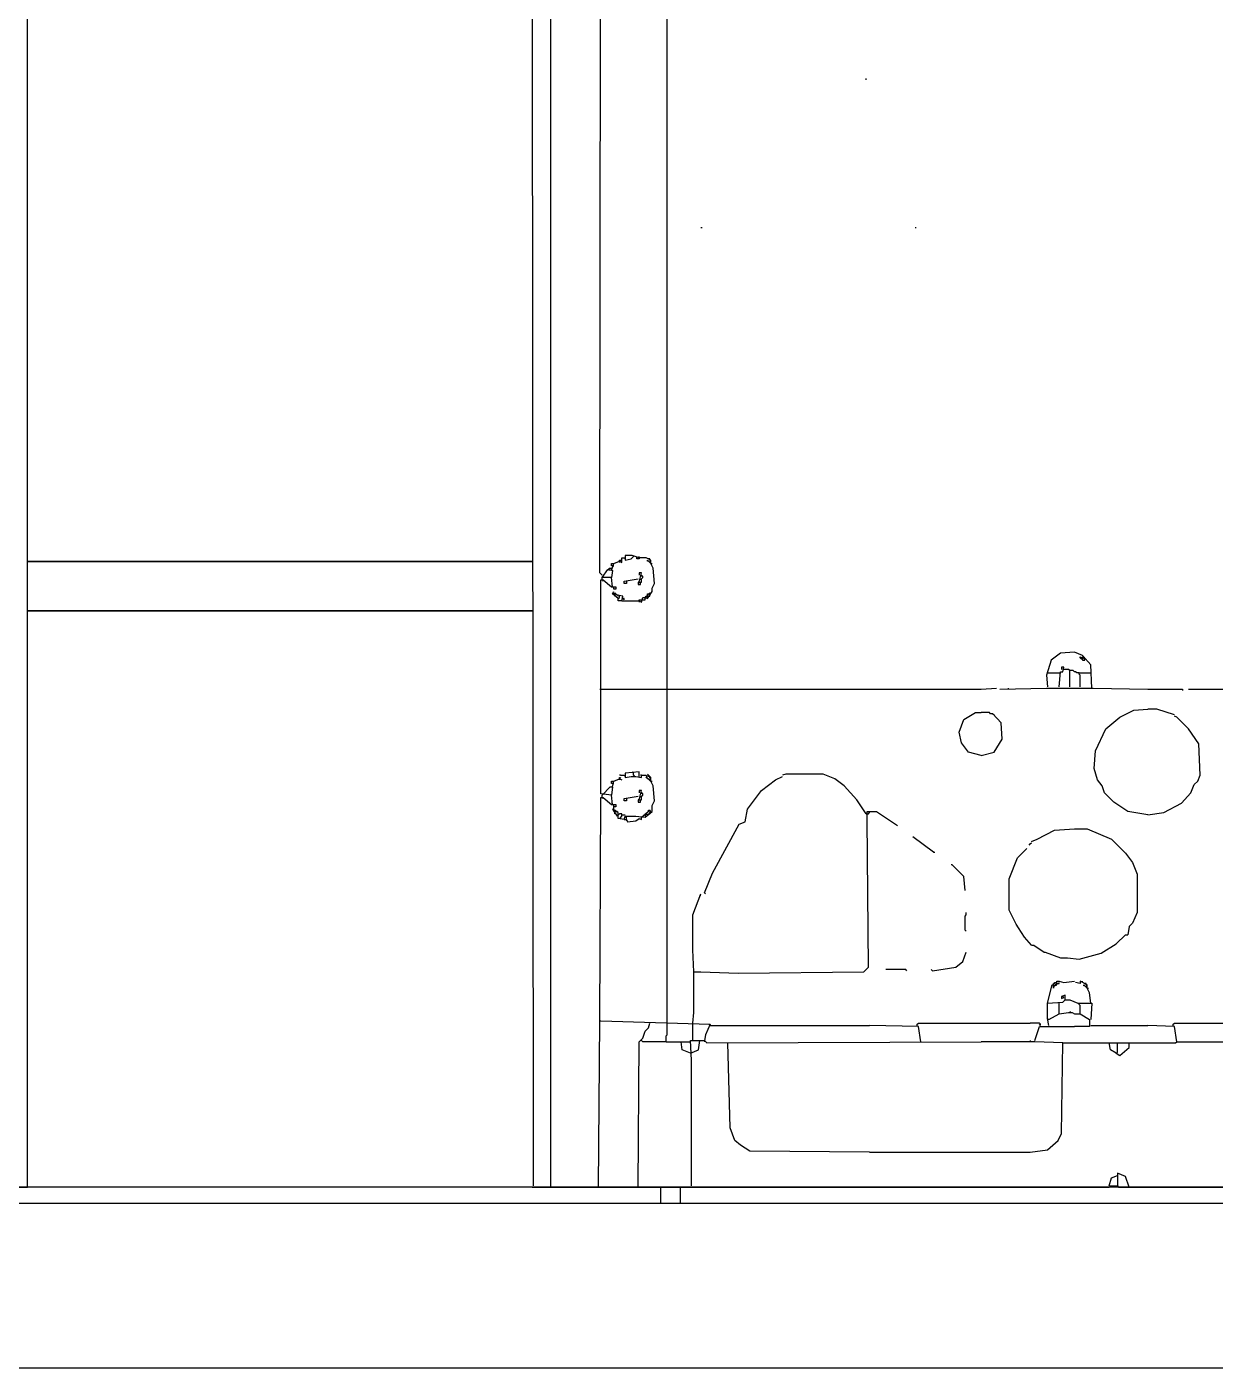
# Model space of a CAD drawing. Extents: x 3792242 to 5145247, y -1546315 to -1031918.
# Drawn here: x 4037569 to 4038290, y -1525267 to -1524453 of the extents above; entities that cross this region are included whole.
import ezdxf

# ---------------------------------------------------------------- set-up
doc = ezdxf.new("R2010")
doc.units = 0
doc.header["$MEASUREMENT"] = 0
doc.layers.add('TENKÁ', color=7, linetype='CONTINUOUS')
doc.layers.add('ZZ-chladenie', color=133, linetype='CONTINUOUS')

msp = doc.modelspace()

# ---------------------------------------------------------------- linework, layer by layer
at = {"layer": 'TENKÁ'}
for p, q in [((4037876.018, -1524777.345), (4037569.034, -1524777.345)), ((4037569.034, -1524777.345), (4037876.018, -1524777.345)), ((4037876.044, -1524807.345), (4037569.034, -1524807.345)), ((4037876.044, -1524807.345), (4037569.034, -1524807.345)), ((4037569.034, -1524807.345), (4037876.044, -1524807.345))]:
    msp.add_line(p, q, dxfattribs=at)
at = {"layer": 'ZZ-chladenie'}
for p, q in [((4037886.939, -1525157.345), (4037886.939, -1523467.841)), ((4037569.034, -1525157.345), (4037569.034, -1523490.453)), ((4037876.34, -1525156.638), (4037874.927, -1523489.04)), ((4037957.6, -1525057.713), (4037957.6, -1523490.453)), ((4037916.617, -1524784.255), (4037917.323, -1524347.57)), ((4038078.431, -1524484.653), (4038078.431, -1524483.946)), ((4037978.092, -1524574.392), (4037978.798, -1524574.392)), ((4038108.108, -1524574.392), (4038108.815, -1524574.392)), ((4037930.043, -1524777.896), (4037930.043, -1524775.069)), ((4037930.043, -1524775.069), (4037931.456, -1524775.069)), ((4037931.456, -1524775.069), (4037932.162, -1524775.776)), ((4037936.402, -1524773.656), (4037932.162, -1524773.656)), ((4037932.162, -1524773.656), (4037932.162, -1524776.482)), ((4037932.162, -1524776.482), (4037935.695, -1524775.776)), ((4037935.695, -1524775.776), (4037937.109, -1524774.362)), ((4037940.641, -1524775.069), (4037936.402, -1524773.656)), ((4037937.109, -1524774.362), (4037937.109, -1524773.656)), ((4037939.228, -1524775.776), (4037939.228, -1524774.362)), ((4037940.641, -1524775.776), (4037939.228, -1524775.776)), ((4037940.641, -1524775.069), (4037940.641, -1524774.362)), ((4037940.641, -1524775.069), (4037940.641, -1524775.776)), ((4037944.881, -1524775.069), (4037940.641, -1524775.069)), ((4037947.708, -1524776.482), (4037944.881, -1524775.069)), ((4037947.001, -1524775.776), (4037946.295, -1524775.776)), ((4037947.001, -1524776.482), (4037947.001, -1524775.776)), ((4037918.03, -1524787.082), (4037921.563, -1524782.135)), ((4037921.563, -1524782.135), (4037922.27, -1524782.135)), ((4037922.27, -1524782.135), (4037922.27, -1524781.429)), ((4037922.27, -1524781.429), (4037923.683, -1524781.429)), ((4037922.27, -1524782.135), (4037922.27, -1524782.842)), ((4037922.27, -1524782.135), (4037924.39, -1524782.842)), ((4037923.683, -1524780.016), (4037923.683, -1524778.603)), ((4037923.683, -1524778.603), (4037925.096, -1524778.603)), ((4037923.683, -1524782.842), (4037925.096, -1524778.603)), ((4037924.39, -1524780.016), (4037923.683, -1524780.016)), ((4037923.683, -1524781.429), (4037924.39, -1524781.429)), ((4037924.39, -1524782.842), (4037923.683, -1524787.082)), ((4037924.39, -1524780.016), (4037925.096, -1524780.016)), ((4037925.096, -1524778.603), (4037928.629, -1524777.189)), ((4037928.629, -1524777.189), (4037928.629, -1524776.482)), ((4037928.629, -1524776.482), (4037930.043, -1524776.482)), ((4037928.629, -1524777.189), (4037928.629, -1524777.896)), ((4037928.629, -1524777.189), (4037930.043, -1524777.896)), ((4037945.588, -1524777.189), (4037945.588, -1524776.482)), ((4037947.708, -1524778.603), (4037945.588, -1524776.482)), ((4037946.295, -1524777.189), (4037945.588, -1524777.189)), ((4037947.708, -1524777.189), (4037947.001, -1524776.482)), ((4037947.001, -1524777.896), (4037947.708, -1524777.189)), ((4037947.708, -1524778.603), (4037947.001, -1524777.896)), ((4037947.708, -1524778.603), (4037947.708, -1524776.482)), ((4037947.708, -1524778.603), (4037948.414, -1524778.603)), ((4037949.121, -1524781.429), (4037947.708, -1524778.603)), ((4037949.827, -1524790.614), (4037949.121, -1524781.429)), ((4037918.03, -1524785.669), (4037916.617, -1524784.255)), ((4037917.323, -1524918.511), (4037917.323, -1524788.495)), ((4037917.323, -1524788.495), (4037918.736, -1524788.495)), ((4037918.03, -1524788.495), (4037918.03, -1524787.082)), ((4037923.683, -1524787.082), (4037918.03, -1524787.082)), ((4037918.03, -1524788.495), (4037918.736, -1524789.201)), ((4037918.736, -1524788.495), (4037923.683, -1524792.734)), ((4037924.39, -1524792.734), (4037923.683, -1524787.082)), ((4037931.456, -1524789.201), (4037939.935, -1524787.788)), ((4037931.456, -1524790.614), (4037931.456, -1524789.201)), ((4037932.869, -1524790.614), (4037931.456, -1524790.614)), ((4037932.869, -1524789.201), (4037932.869, -1524790.614)), ((4037940.641, -1524789.908), (4037939.935, -1524789.908)), ((4037939.935, -1524789.908), (4037939.935, -1524791.321)), ((4037939.935, -1524791.321), (4037941.348, -1524791.321)), ((4037940.641, -1524789.908), (4037942.054, -1524784.255)), ((4037942.054, -1524784.255), (4037940.641, -1524784.255)), ((4037940.641, -1524784.255), (4037940.641, -1524785.669)), ((4037941.348, -1524790.614), (4037940.641, -1524789.908)), ((4037940.641, -1524789.908), (4037941.348, -1524789.908)), ((4037940.641, -1524789.908), (4037942.054, -1524789.908)), ((4037941.348, -1524788.495), (4037941.348, -1524787.788)), ((4037941.348, -1524791.321), (4037941.348, -1524790.614)), ((4037942.761, -1524786.375), (4037942.054, -1524785.669)), ((4037942.054, -1524785.669), (4037942.054, -1524786.375)), ((4037942.054, -1524787.788), (4037942.761, -1524787.082)), ((4037942.054, -1524789.908), (4037942.054, -1524787.788)), ((4037942.761, -1524787.082), (4037942.761, -1524786.375)), ((4037948.414, -1524793.441), (4037949.827, -1524790.614)), ((4037923.683, -1524792.734), (4037926.509, -1524792.734)), ((4037924.39, -1524796.974), (4037925.096, -1524795.561)), ((4037927.922, -1524799.8), (4037924.39, -1524796.974)), ((4037925.096, -1524794.148), (4037925.096, -1524792.734)), ((4037926.509, -1524794.148), (4037925.096, -1524794.148)), ((4037925.096, -1524796.974), (4037925.803, -1524796.267)), ((4037925.803, -1524797.681), (4037925.096, -1524796.974)), ((4037927.216, -1524797.681), (4037925.803, -1524796.267)), ((4037925.803, -1524797.681), (4037926.509, -1524796.974)), ((4037925.803, -1524798.387), (4037925.803, -1524797.681)), ((4037926.509, -1524798.387), (4037925.803, -1524798.387)), ((4037926.509, -1524792.734), (4037926.509, -1524794.148)), ((4037926.509, -1524796.974), (4037927.216, -1524797.681)), ((4037927.216, -1524799.094), (4037926.509, -1524798.387)), ((4037927.922, -1524797.681), (4037927.216, -1524797.681)), ((4037930.749, -1524798.387), (4037927.216, -1524797.681)), ((4037927.922, -1524799.8), (4037927.216, -1524799.094)), ((4037927.922, -1524798.387), (4037927.922, -1524797.681)), ((4037927.922, -1524799.8), (4037928.629, -1524799.094)), ((4037927.922, -1524801.214), (4037927.922, -1524799.8)), ((4037928.629, -1524799.094), (4037928.629, -1524798.387)), ((4037930.043, -1524801.214), (4037930.749, -1524798.387)), ((4037931.456, -1524799.8), (4037930.749, -1524799.8)), ((4037930.749, -1524799.8), (4037931.456, -1524800.507)), ((4037931.456, -1524800.507), (4037931.456, -1524799.8)), ((4037942.054, -1524801.921), (4037942.761, -1524799.094)), ((4037942.761, -1524799.094), (4037944.175, -1524799.094)), ((4037944.175, -1524799.094), (4037947.001, -1524796.267)), ((4037944.175, -1524799.094), (4037944.881, -1524798.387)), ((4037944.175, -1524800.507), (4037944.175, -1524799.094)), ((4037944.175, -1524799.094), (4037945.588, -1524799.8)), ((4037944.881, -1524798.387), (4037945.588, -1524799.094)), ((4037945.588, -1524799.8), (4037948.414, -1524795.561)), ((4037945.588, -1524797.681), (4037945.588, -1524796.974)), ((4037945.588, -1524796.974), (4037946.295, -1524796.974)), ((4037945.588, -1524799.094), (4037946.295, -1524798.387)), ((4037946.295, -1524798.387), (4037947.001, -1524798.387)), ((4037947.001, -1524796.267), (4037947.001, -1524797.681)), ((4037947.001, -1524798.387), (4037947.001, -1524797.681)), ((4037948.414, -1524795.561), (4037948.414, -1524793.441)), ((4037930.043, -1524801.214), (4037927.922, -1524801.214)), ((4037930.043, -1524801.214), (4037940.641, -1524801.214)), ((4037940.641, -1524801.214), (4037940.641, -1524800.507)), ((4037940.641, -1524800.507), (4037942.054, -1524800.507)), ((4037940.641, -1524801.214), (4037940.641, -1524801.921)), ((4037940.641, -1524801.214), (4037942.054, -1524801.921)), ((4037942.054, -1524800.507), (4037944.175, -1524800.507)), ((4038204.913, -1524832.305), (4038196.434, -1524833.011)), ((4038209.86, -1524834.424), (4038204.913, -1524832.305)), ((4038190.781, -1524837.251), (4038187.955, -1524846.437)), ((4038196.434, -1524833.011), (4038190.781, -1524837.251)), ((4038208.447, -1524835.838), (4038208.447, -1524835.131)), ((4038208.447, -1524835.131), (4038209.153, -1524835.838)), ((4038209.153, -1524836.544), (4038208.447, -1524835.838)), ((4038209.153, -1524835.838), (4038209.86, -1524835.131)), ((4038209.153, -1524835.838), (4038209.86, -1524836.544)), ((4038209.86, -1524836.544), (4038209.153, -1524836.544)), ((4038214.806, -1524840.078), (4038209.86, -1524834.424)), ((4038209.86, -1524835.131), (4038210.567, -1524835.838)), ((4038209.86, -1524836.544), (4038210.567, -1524835.838)), ((4038209.86, -1524836.544), (4038209.86, -1524837.251)), ((4038209.86, -1524837.251), (4038211.273, -1524837.251)), ((4038211.273, -1524835.838), (4038210.567, -1524835.838)), ((4038211.273, -1524836.544), (4038211.273, -1524835.838)), ((4038211.273, -1524837.251), (4038211.273, -1524836.544)), ((4038215.513, -1524854.209), (4038214.806, -1524840.078)), ((4038187.955, -1524846.437), (4038188.662, -1524853.503)), ((4038188.662, -1524845.023), (4038195.728, -1524845.023)), ((4038195.728, -1524853.503), (4038196.434, -1524844.317)), ((4038195.728, -1524845.023), (4038196.434, -1524845.023)), ((4038196.434, -1524845.023), (4038196.434, -1524844.317)), ((4038196.434, -1524844.317), (4038197.847, -1524844.317)), ((4038198.554, -1524841.491), (4038197.141, -1524841.491)), ((4038197.141, -1524841.491), (4038197.141, -1524842.904)), ((4038197.847, -1524844.317), (4038198.554, -1524841.491)), ((4038201.381, -1524842.904), (4038197.847, -1524842.904)), ((4038202.087, -1524843.61), (4038201.381, -1524842.904)), ((4038204.207, -1524843.61), (4038202.087, -1524843.61)), ((4038202.087, -1524853.503), (4038202.087, -1524843.61)), ((4038204.913, -1524844.317), (4038204.207, -1524843.61)), ((4038205.62, -1524844.317), (4038204.913, -1524844.317)), ((4038206.326, -1524845.023), (4038205.62, -1524844.317)), ((4038207.74, -1524845.023), (4038206.326, -1524845.023)), ((4038207.74, -1524845.73), (4038207.74, -1524845.023)), ((4038207.74, -1524845.023), (4038214.806, -1524845.023)), ((4038208.447, -1524846.437), (4038207.74, -1524845.73)), ((4038208.447, -1524853.503), (4038208.447, -1524846.437)), ((4037916.617, -1524854.916), (4037957.6, -1524854.916)), ((4037957.6, -1524854.916), (4038048.753, -1524854.916)), ((4038048.753, -1524854.916), (4038148.385, -1524854.916)), ((4038148.385, -1524854.916), (4038157.571, -1524854.209)), ((4038159.69, -1524854.916), (4038187.955, -1524854.209)), ((4038164.637, -1524854.209), (4038164.637, -1524854.916)), ((4038187.955, -1524854.209), (4038216.219, -1524854.209)), ((4038216.219, -1524854.209), (4038249.43, -1524854.916)), ((4038249.43, -1524854.916), (4038270.628, -1524854.916)), ((4038270.628, -1524854.916), (4038270.628, -1524855.623)), ((4038274.161, -1524854.916), (4038433.855, -1524854.916)), ((4038134.959, -1524881.061), (4038137.786, -1524873.288)), ((4038137.786, -1524873.288), (4038144.851, -1524869.048)), ((4038144.851, -1524869.048), (4038148.385, -1524869.048)), ((4038153.331, -1524869.048), (4038148.385, -1524869.048)), ((4038154.038, -1524869.755), (4038153.331, -1524869.048)), ((4038155.451, -1524869.755), (4038154.038, -1524869.755)), ((4038155.451, -1524869.755), (4038156.158, -1524870.462)), ((4038160.397, -1524875.408), (4038155.451, -1524869.755)), ((4038223.992, -1524878.941), (4038232.472, -1524871.875)), ((4038232.472, -1524871.875), (4038240.951, -1524867.635)), ((4038240.951, -1524867.635), (4038249.43, -1524866.928)), ((4038255.083, -1524866.928), (4038249.43, -1524866.928)), ((4038265.682, -1524870.462), (4038255.083, -1524866.928)), ((4038267.095, -1524871.875), (4038265.682, -1524871.168)), ((4038274.161, -1524878.941), (4038267.095, -1524871.875)), ((4038136.372, -1524887.42), (4038134.959, -1524881.061)), ((4038161.104, -1524885.3), (4038160.397, -1524875.408)), ((4038217.633, -1524892.366), (4038223.992, -1524878.941)), ((4038280.521, -1524888.127), (4038274.161, -1524878.941)), ((4038140.612, -1524893.073), (4038136.372, -1524887.42)), ((4038156.158, -1524893.073), (4038161.104, -1524885.3)), ((4038281.227, -1524907.205), (4038280.521, -1524888.127)), ((4038148.385, -1524895.193), (4038140.612, -1524893.073)), ((4038148.385, -1524895.193), (4038156.158, -1524893.073)), ((4038216.926, -1524902.966), (4038217.633, -1524892.366)), ((4037940.641, -1524905.085), (4037932.162, -1524905.792)), ((4037932.162, -1524905.792), (4037932.162, -1524908.618)), ((4037937.109, -1524905.792), (4037936.402, -1524905.085)), ((4037937.109, -1524907.205), (4037937.109, -1524905.792)), ((4037940.641, -1524908.618), (4037940.641, -1524905.085)), ((4038219.046, -1524910.032), (4038216.926, -1524902.966)), ((4037918.03, -1524919.218), (4037922.976, -1524914.271)), ((4037922.976, -1524914.271), (4037924.39, -1524914.271)), ((4037923.683, -1524912.152), (4037923.683, -1524910.739)), ((4037923.683, -1524910.739), (4037925.096, -1524910.739)), ((4037924.39, -1524912.152), (4037923.683, -1524912.152)), ((4037924.39, -1524914.271), (4037923.683, -1524919.218)), ((4037924.39, -1524914.271), (4037925.096, -1524910.739)), ((4037924.39, -1524912.152), (4037925.096, -1524912.152)), ((4037925.096, -1524910.739), (4037928.629, -1524909.325)), ((4037929.336, -1524907.205), (4037928.629, -1524907.205)), ((4037928.629, -1524909.325), (4037928.629, -1524908.618)), ((4037928.629, -1524908.618), (4037929.336, -1524908.618)), ((4037929.336, -1524908.618), (4037928.629, -1524909.325)), ((4037928.629, -1524909.325), (4037928.629, -1524910.032)), ((4037928.629, -1524909.325), (4037930.043, -1524910.032)), ((4037929.336, -1524907.205), (4037931.456, -1524907.205)), ((4037931.456, -1524907.205), (4037932.162, -1524907.912)), ((4037932.162, -1524908.618), (4037935.695, -1524907.912)), ((4037935.695, -1524907.912), (4037938.522, -1524907.912)), ((4037937.109, -1524907.205), (4037937.815, -1524907.912)), ((4037938.522, -1524907.912), (4037942.054, -1524908.618)), ((4037942.054, -1524907.205), (4037941.348, -1524907.205)), ((4037942.054, -1524908.618), (4037942.054, -1524907.205)), ((4037942.054, -1524907.205), (4037944.881, -1524907.205)), ((4037944.881, -1524908.618), (4037945.588, -1524907.205)), ((4037947.708, -1524910.739), (4037944.881, -1524908.618)), ((4037947.708, -1524908.618), (4037945.588, -1524906.498)), ((4037945.588, -1524907.205), (4037946.295, -1524907.912)), ((4037945.588, -1524909.325), (4037945.588, -1524908.618)), ((4037946.295, -1524909.325), (4037945.588, -1524909.325)), ((4037947.001, -1524907.912), (4037946.295, -1524907.912)), ((4037947.001, -1524908.618), (4037947.001, -1524907.912)), ((4037947.708, -1524909.325), (4037947.001, -1524908.618)), ((4037947.001, -1524910.032), (4037947.708, -1524909.325)), ((4037947.708, -1524910.739), (4037947.001, -1524910.032)), ((4037947.708, -1524910.739), (4037947.708, -1524908.618)), ((4037947.708, -1524910.739), (4037948.414, -1524910.739)), ((4037949.121, -1524913.565), (4037947.708, -1524910.739)), ((4037949.827, -1524922.75), (4037949.121, -1524913.565)), ((4038014.836, -1524916.391), (4038023.315, -1524910.032)), ((4038023.315, -1524910.032), (4038027.554, -1524907.912)), ((4038029.674, -1524906.498), (4038027.554, -1524907.205)), ((4038052.286, -1524906.498), (4038029.674, -1524906.498)), ((4038059.352, -1524909.325), (4038052.286, -1524906.498)), ((4038065.005, -1524913.565), (4038059.352, -1524909.325)), ((4038072.777, -1524922.044), (4038065.005, -1524913.565)), ((4038221.872, -1524913.565), (4038219.046, -1524910.032)), ((4038223.285, -1524917.805), (4038221.872, -1524913.565)), ((4038275.574, -1524917.805), (4038277.694, -1524912.858)), ((4038277.694, -1524912.858), (4038279.814, -1524910.739)), ((4038279.814, -1524910.739), (4038281.227, -1524907.205)), ((4037916.617, -1525056.3), (4037917.323, -1524920.631)), ((4037923.683, -1524919.218), (4037917.323, -1524918.511)), ((4037917.323, -1524920.631), (4037918.736, -1524920.631)), ((4037918.03, -1524920.631), (4037918.03, -1524919.218)), ((4037918.03, -1524920.631), (4037918.736, -1524921.337)), ((4037918.736, -1524920.631), (4037923.683, -1524924.87)), ((4037924.39, -1524924.87), (4037923.683, -1524919.218)), ((4037931.456, -1524921.337), (4037939.935, -1524919.924)), ((4037931.456, -1524922.75), (4037931.456, -1524921.337)), ((4037932.869, -1524921.337), (4037932.869, -1524922.75)), ((4037940.641, -1524922.044), (4037939.935, -1524922.044)), ((4037939.935, -1524922.044), (4037939.935, -1524923.457)), ((4037940.641, -1524922.044), (4037942.054, -1524916.391)), ((4037942.054, -1524916.391), (4037940.641, -1524916.391)), ((4037940.641, -1524916.391), (4037940.641, -1524917.805)), ((4037941.348, -1524922.75), (4037940.641, -1524922.044)), ((4037940.641, -1524922.044), (4037941.348, -1524922.044)), ((4037940.641, -1524922.044), (4037942.054, -1524922.044)), ((4037941.348, -1524920.631), (4037941.348, -1524919.924)), ((4037942.761, -1524918.511), (4037942.054, -1524917.805)), ((4037942.054, -1524917.805), (4037942.054, -1524918.511)), ((4037942.054, -1524919.924), (4037942.761, -1524919.218)), ((4037942.054, -1524922.044), (4037942.054, -1524919.924)), ((4037942.761, -1524919.218), (4037942.761, -1524918.511)), ((4038006.356, -1524927.697), (4038014.836, -1524916.391)), ((4038078.431, -1524930.523), (4038072.777, -1524922.044)), ((4038228.938, -1524923.457), (4038223.285, -1524917.805)), ((4038269.922, -1524924.164), (4038275.574, -1524917.805)), ((4037923.683, -1524924.87), (4037926.509, -1524924.87)), ((4037927.922, -1524929.817), (4037924.39, -1524927.697)), ((4037924.39, -1524927.697), (4037927.216, -1524931.936)), ((4037925.096, -1524926.284), (4037925.096, -1524924.87)), ((4037925.096, -1524927.697), (4037925.096, -1524926.284)), ((4037926.509, -1524926.284), (4037925.096, -1524926.284)), ((4037925.096, -1524929.11), (4037925.803, -1524928.403)), ((4037925.803, -1524929.817), (4037925.096, -1524929.11)), ((4037925.803, -1524928.403), (4037926.509, -1524929.11)), ((4037925.803, -1524930.523), (4037925.803, -1524929.817)), ((4037926.509, -1524930.523), (4037925.803, -1524930.523)), ((4037926.509, -1524924.87), (4037926.509, -1524926.284)), ((4037927.216, -1524929.11), (4037926.509, -1524929.11)), ((4037927.216, -1524929.817), (4037927.216, -1524929.11)), ((4037927.216, -1524931.936), (4037928.629, -1524930.523)), ((4037927.922, -1524933.35), (4037927.922, -1524929.817)), ((4037930.043, -1524930.523), (4037928.629, -1524930.523)), ((4037930.043, -1524931.936), (4037930.043, -1524930.523)), ((4037932.869, -1524922.75), (4037931.456, -1524922.75)), ((4037939.935, -1524923.457), (4037941.348, -1524923.457)), ((4037941.348, -1524923.457), (4037941.348, -1524922.75)), ((4037942.054, -1524932.643), (4037947.001, -1524928.403)), ((4037944.175, -1524932.643), (4037948.414, -1524929.11)), ((4037944.175, -1524931.23), (4037944.175, -1524930.523)), ((4037944.175, -1524930.523), (4037944.881, -1524930.523)), ((4037944.881, -1524930.523), (4037945.588, -1524929.817)), ((4037944.881, -1524930.523), (4037945.588, -1524931.23)), ((4037945.588, -1524929.817), (4037946.295, -1524929.11)), ((4037945.588, -1524931.23), (4037946.295, -1524930.523)), ((4037946.295, -1524929.11), (4037946.295, -1524928.403)), ((4037946.295, -1524928.403), (4037947.001, -1524928.403)), ((4037946.295, -1524930.523), (4037947.001, -1524930.523)), ((4037947.708, -1524929.11), (4037947.001, -1524928.403)), ((4037947.001, -1524929.817), (4037947.708, -1524929.11)), ((4037947.001, -1524930.523), (4037947.001, -1524929.817)), ((4037948.414, -1524925.577), (4037949.827, -1524922.75)), ((4037948.414, -1524929.11), (4037948.414, -1524925.577)), ((4038004.943, -1524935.47), (4038006.356, -1524927.697)), ((4038078.431, -1524930.523), (4038079.844, -1524930.523)), ((4038079.137, -1524934.057), (4038079.137, -1524929.11)), ((4038079.137, -1524929.11), (4038084.79, -1524929.11)), ((4038079.844, -1524930.523), (4038080.55, -1524929.817)), ((4038080.55, -1524929.817), (4038080.55, -1524929.11)), ((4038084.79, -1524929.11), (4038097.509, -1524937.589)), ((4038237.417, -1524929.11), (4038228.938, -1524923.457)), ((4038249.43, -1524931.23), (4038237.417, -1524929.11)), ((4038249.43, -1524931.23), (4038259.322, -1524929.817)), ((4038259.322, -1524929.817), (4038269.922, -1524924.164)), ((4037931.456, -1524934.057), (4037927.922, -1524933.35)), ((4037929.336, -1524932.643), (4037930.043, -1524931.936)), ((4037929.336, -1524933.35), (4037929.336, -1524932.643)), ((4037930.043, -1524931.23), (4037932.162, -1524931.23)), ((4037931.456, -1524934.057), (4037932.162, -1524931.936)), ((4037931.456, -1524934.057), (4037932.869, -1524934.057)), ((4037932.162, -1524931.936), (4037938.522, -1524931.936)), ((4037932.869, -1524932.643), (4037932.162, -1524932.643)), ((4037932.869, -1524934.057), (4037932.869, -1524932.643)), ((4037932.869, -1524934.057), (4037932.869, -1524934.763)), ((4037932.869, -1524934.057), (4037933.575, -1524935.47)), ((4037933.575, -1524935.47), (4037938.522, -1524934.763)), ((4037938.522, -1524931.936), (4037944.175, -1524932.643)), ((4037938.522, -1524934.763), (4037940.641, -1524933.35)), ((4037940.641, -1524933.35), (4037942.054, -1524934.057)), ((4037942.054, -1524934.057), (4037942.054, -1524932.643)), ((4037944.175, -1524931.23), (4037944.175, -1524931.936)), ((4037985.158, -1524966.56), (4038001.41, -1524936.883)), ((4038001.41, -1524936.883), (4038004.943, -1524935.47)), ((4038079.844, -1525023.795), (4038079.137, -1524934.057)), ((4038119.414, -1524953.841), (4038106.695, -1524944.655)), ((4038178.769, -1524947.482), (4038182.302, -1524946.068)), ((4038182.302, -1524946.068), (4038192.901, -1524940.416)), ((4038192.901, -1524940.416), (4038204.913, -1524939.709)), ((4038204.913, -1524939.709), (4038212.686, -1524939.709)), ((4038212.686, -1524939.709), (4038227.525, -1524946.068)), ((4038227.525, -1524946.068), (4038236.004, -1524954.548)), ((4038119.414, -1524953.841), (4038120.12, -1524953.841)), ((4038170.29, -1524957.375), (4038175.942, -1524951.722)), ((4038177.356, -1524949.602), (4038178.063, -1524948.895)), ((4038178.063, -1524948.895), (4038178.769, -1524948.189)), ((4038236.004, -1524954.548), (4038240.244, -1524960.201)), ((4038130.72, -1524961.614), (4038130.013, -1524961.614)), ((4038137.786, -1524968.68), (4038130.72, -1524961.614)), ((4038165.343, -1524970.093), (4038170.29, -1524957.375)), ((4038240.244, -1524960.201), (4038243.07, -1524967.267)), ((4037980.211, -1524978.573), (4037985.158, -1524966.56)), ((4038138.492, -1524977.159), (4038137.786, -1524968.68)), ((4038165.343, -1524989.172), (4038165.343, -1524970.093)), ((4038243.07, -1524967.267), (4038243.07, -1524990.585)), ((4037973.145, -1524991.998), (4037978.092, -1524979.279)), ((4037980.211, -1524978.573), (4037980.918, -1524979.279)), ((4037977.385, -1524979.986), (4037978.092, -1524979.986)), ((4037973.145, -1525013.197), (4037973.145, -1524991.998)), ((4038138.492, -1524992.705), (4038139.199, -1524991.998)), ((4038138.492, -1525001.184), (4038138.492, -1524992.705)), ((4038139.199, -1524991.998), (4038139.199, -1524990.585)), ((4038169.583, -1524997.651), (4038165.343, -1524989.172)), ((4038243.07, -1524990.585), (4038240.244, -1524996.945)), ((4038139.199, -1525001.891), (4038138.492, -1525001.184)), ((4038170.997, -1524999.771), (4038169.583, -1524997.651)), ((4038174.529, -1525005.424), (4038170.997, -1524999.771)), ((4038230.351, -1525009.663), (4038236.004, -1525004.011)), ((4038236.004, -1525004.011), (4038237.417, -1525004.011)), ((4038238.124, -1524999.064), (4038237.417, -1525004.011)), ((4038240.244, -1524996.945), (4038238.124, -1524999.064)), ((4038178.769, -1525010.37), (4038174.529, -1525005.424)), ((4038178.769, -1525010.37), (4038180.182, -1525010.37)), ((4038180.182, -1525010.37), (4038186.542, -1525014.61)), ((4038221.165, -1525015.316), (4038230.351, -1525009.663)), ((4037973.852, -1525026.622), (4037973.145, -1525013.197)), ((4038132.84, -1525023.795), (4038137.079, -1525020.263)), ((4038137.079, -1525020.263), (4038139.199, -1525014.61)), ((4038186.542, -1525014.61), (4038187.248, -1525014.61)), ((4038187.248, -1525014.61), (4038196.434, -1525018.143)), ((4038196.434, -1525018.143), (4038200.674, -1525018.143)), ((4038200.674, -1525018.143), (4038207.74, -1525018.85)), ((4038207.74, -1525018.85), (4038221.165, -1525015.316)), ((4037973.852, -1525032.982), (4037973.852, -1525026.622)), ((4037973.852, -1525026.622), (4037978.092, -1525026.622)), ((4037978.092, -1525026.622), (4038000.704, -1525027.329)), ((4038000.704, -1525027.329), (4038077.017, -1525026.622)), ((4038077.017, -1525026.622), (4038079.844, -1525023.795)), ((4038102.455, -1525025.209), (4038090.443, -1525025.209)), ((4038103.162, -1525025.916), (4038102.455, -1525025.209)), ((4038118.707, -1525025.916), (4038118.001, -1525025.209)), ((4038118.707, -1525025.916), (4038132.84, -1525023.795)), ((4037973.852, -1525051.354), (4037973.852, -1525032.982)), ((4038188.662, -1525045.701), (4038191.488, -1525034.395)), ((4038191.488, -1525034.395), (4038192.194, -1525034.395)), ((4038192.194, -1525034.395), (4038192.194, -1525033.688)), ((4038192.194, -1525033.688), (4038192.901, -1525033.688)), ((4038192.194, -1525034.395), (4038192.194, -1525036.515)), ((4038192.194, -1525036.515), (4038192.194, -1525034.395)), ((4038192.901, -1525033.688), (4038192.901, -1525032.982)), ((4038192.901, -1525032.982), (4038194.315, -1525032.982)), ((4038193.608, -1525034.395), (4038192.901, -1525033.688)), ((4038192.901, -1525035.102), (4038193.608, -1525034.395)), ((4038192.901, -1525035.102), (4038194.315, -1525034.395)), ((4038194.315, -1525034.395), (4038194.315, -1525032.275)), ((4038194.315, -1525032.275), (4038195.728, -1525032.275)), ((4038194.315, -1525033.688), (4038195.728, -1525033.688)), ((4038195.728, -1525032.275), (4038198.554, -1525032.982)), ((4038195.728, -1525033.688), (4038195.728, -1525032.982)), ((4038198.554, -1525032.982), (4038204.913, -1525032.275)), ((4038208.447, -1525033.688), (4038205.62, -1525032.982)), ((4038212.686, -1525034.395), (4038208.447, -1525032.275)), ((4038208.447, -1525032.275), (4038208.447, -1525033.688)), ((4038209.86, -1525032.982), (4038209.86, -1525032.275)), ((4038210.567, -1525035.102), (4038210.567, -1525034.395)), ((4038212.686, -1525036.515), (4038210.567, -1525034.395)), ((4038211.273, -1525035.102), (4038210.567, -1525035.102)), ((4038211.98, -1525033.688), (4038211.273, -1525033.688)), ((4038211.98, -1525034.395), (4038211.98, -1525033.688)), ((4038212.686, -1525035.102), (4038211.98, -1525034.395)), ((4038211.98, -1525035.808), (4038212.686, -1525035.102)), ((4038212.686, -1525036.515), (4038211.98, -1525035.808)), ((4038212.686, -1525036.515), (4038212.686, -1525034.395)), ((4038212.686, -1525036.515), (4038213.393, -1525036.515)), ((4038214.099, -1525039.341), (4038212.686, -1525036.515)), ((4038199.26, -1525040.754), (4038197.141, -1525041.461)), ((4038197.141, -1525041.461), (4038197.141, -1525042.875)), ((4038197.141, -1525042.875), (4038198.554, -1525042.168)), ((4038198.554, -1525042.168), (4038197.847, -1525041.461)), ((4038197.847, -1525044.994), (4038199.26, -1525043.581)), ((4038199.26, -1525043.581), (4038199.26, -1525040.754)), ((4038199.26, -1525043.581), (4038202.087, -1525043.581)), ((4038202.087, -1525043.581), (4038207.033, -1525045.701)), ((4038214.806, -1525045.701), (4038214.099, -1525039.341)), ((4037973.145, -1525057.713), (4037973.852, -1525051.354)), ((4038188.662, -1525045.701), (4038197.847, -1525044.994)), ((4038188.662, -1525054.886), (4038188.662, -1525045.701)), ((4038189.368, -1525055.593), (4038195.728, -1525052.06)), ((4038195.728, -1525052.06), (4038195.728, -1525045.701)), ((4038195.728, -1525052.06), (4038201.381, -1525051.354)), ((4038201.381, -1525051.354), (4038203.5, -1525051.354)), ((4038202.087, -1525050.647), (4038202.794, -1525051.354)), ((4038203.5, -1525051.354), (4038204.913, -1525052.06)), ((4038204.913, -1525052.06), (4038208.447, -1525052.06)), ((4038207.033, -1525045.701), (4038215.513, -1525045.701)), ((4038207.74, -1525046.407), (4038207.74, -1525045.701)), ((4038208.447, -1525047.114), (4038207.74, -1525046.407)), ((4038208.447, -1525052.06), (4038208.447, -1525047.114)), ((4038208.447, -1525052.06), (4038214.099, -1525055.593)), ((4038215.513, -1525045.701), (4038214.806, -1525055.593)), ((4037915.91, -1525157.345), (4037916.617, -1525056.3)), ((4037916.617, -1525056.3), (4037917.323, -1525056.3)), ((4037917.323, -1525056.3), (4037983.745, -1525058.42)), ((4037944.175, -1525062.659), (4037946.295, -1525060.539)), ((4037946.295, -1525060.539), (4037947.001, -1525057.713)), ((4037957.6, -1525064.779), (4037957.6, -1525057.713)), ((4037973.145, -1525068.312), (4037973.145, -1525057.713)), ((4037983.745, -1525058.42), (4037980.918, -1525064.779)), ((4037983.745, -1525059.126), (4037983.038, -1525058.42)), ((4037983.745, -1525059.126), (4038080.55, -1525059.126)), ((4038110.228, -1525059.833), (4038080.55, -1525059.126)), ((4038109.521, -1525058.42), (4038110.228, -1525057.713)), ((4038109.521, -1525059.126), (4038109.521, -1525058.42)), ((4038110.228, -1525057.713), (4038148.385, -1525057.713)), ((4038111.641, -1525069.019), (4038110.228, -1525059.833)), ((4038148.385, -1525057.713), (4038178.063, -1525057.713)), ((4038183.715, -1525057.713), (4038178.063, -1525057.713)), ((4038180.889, -1525068.312), (4038183.715, -1525059.833)), ((4038184.422, -1525058.42), (4038183.715, -1525057.713)), ((4038184.422, -1525059.126), (4038183.715, -1525058.42)), ((4038183.715, -1525059.833), (4038204.913, -1525059.833)), ((4038184.422, -1525059.126), (4038184.422, -1525058.42)), ((4038189.368, -1525059.126), (4038188.662, -1525054.886)), ((4038189.368, -1525055.593), (4038188.662, -1525055.593)), ((4038214.099, -1525059.833), (4038204.913, -1525059.833)), ((4038214.099, -1525055.593), (4038214.099, -1525059.833)), ((4038214.806, -1525059.126), (4038249.43, -1525059.126)), ((4038265.682, -1525059.833), (4038249.43, -1525059.126)), ((4038264.976, -1525058.42), (4038265.682, -1525057.713)), ((4038264.976, -1525059.126), (4038264.976, -1525058.42)), ((4038265.682, -1525057.713), (4038274.161, -1525057.713)), ((4038267.095, -1525069.019), (4038265.682, -1525059.833)), ((4038274.161, -1525057.713), (4038433.148, -1525057.713)), ((4037939.935, -1525157.345), (4037940.641, -1525069.019)), ((4037940.641, -1525069.019), (4037942.761, -1525066.899)), ((4037942.761, -1525069.019), (4037942.054, -1525068.312)), ((4037942.761, -1525066.899), (4037944.175, -1525062.659)), ((4037956.893, -1525069.019), (4037942.761, -1525069.019)), ((4037956.893, -1525065.486), (4037957.6, -1525064.779)), ((4037956.893, -1525069.019), (4037956.893, -1525065.486)), ((4037956.893, -1525069.019), (4037966.079, -1525069.019)), ((4037966.786, -1525073.965), (4037966.079, -1525069.019)), ((4037966.079, -1525069.019), (4037971.732, -1525069.019)), ((4037972.439, -1525080.325), (4037971.732, -1525068.312)), ((4037971.732, -1525068.312), (4037980.211, -1525068.312)), ((4037976.679, -1525073.965), (4037977.385, -1525068.312)), ((4037980.918, -1525064.779), (4037980.211, -1525068.312)), ((4037980.211, -1525068.312), (4037980.211, -1525069.019)), ((4037980.211, -1525068.312), (4037981.625, -1525069.725)), ((4037981.625, -1525069.725), (4038148.385, -1525069.019)), ((4038180.889, -1525069.019), (4038148.385, -1525069.019)), ((4038178.063, -1525068.312), (4038178.063, -1525069.019)), ((4038197.847, -1525069.725), (4038180.889, -1525069.019)), ((4038266.389, -1525069.725), (4038267.095, -1525069.019)), ((4038267.095, -1525069.019), (4038281.934, -1525069.019)), ((4038281.934, -1525069.019), (4038566.698, -1525069.019)), ((4037971.732, -1525076.085), (4037966.786, -1525073.965)), ((4037971.732, -1525076.085), (4037976.679, -1525073.965)), ((4037995.757, -1525121.308), (4037994.344, -1525069.725)), ((4038197.141, -1525124.841), (4038197.847, -1525069.725)), ((4038197.847, -1525069.725), (4038204.913, -1525069.725)), ((4038204.913, -1525069.725), (4038226.112, -1525069.725)), ((4038226.819, -1525073.965), (4038226.112, -1525069.725)), ((4038226.112, -1525069.725), (4038231.058, -1525069.725)), ((4038230.351, -1525076.085), (4038226.819, -1525073.965)), ((4038230.351, -1525076.085), (4038231.058, -1525075.378)), ((4038230.351, -1525076.085), (4038232.472, -1525077.498)), ((4038231.058, -1525075.378), (4038231.058, -1525069.725)), ((4038231.058, -1525069.725), (4038249.43, -1525069.725)), ((4038232.472, -1525077.498), (4038238.124, -1525072.552)), ((4038238.124, -1525072.552), (4038238.124, -1525069.725)), ((4038249.43, -1525069.725), (4038266.389, -1525069.725)), ((4037972.439, -1525145.333), (4037972.439, -1525080.325)), ((4037998.584, -1525129.081), (4037995.757, -1525121.308)), ((4038195.021, -1525129.081), (4038197.141, -1525124.841)), ((4038002.117, -1525131.907), (4037998.584, -1525129.081)), ((4038007.77, -1525135.44), (4038002.117, -1525131.907)), ((4038188.662, -1525134.734), (4038195.021, -1525129.081)), ((4038080.55, -1525136.147), (4038007.77, -1525135.44)), ((4038080.55, -1525136.147), (4038148.385, -1525136.147)), ((4038148.385, -1525136.147), (4038178.063, -1525136.147)), ((4038178.063, -1525136.147), (4038188.662, -1525134.734)), ((4037972.439, -1525156.638), (4037972.439, -1525145.333)), ((4038227.525, -1525151.692), (4038231.058, -1525150.279)), ((4038236.004, -1525150.986), (4038231.058, -1525148.865)), ((4038231.058, -1525148.865), (4038231.058, -1525156.638)), ((4038889.369, -1525157.345), (4036575.505, -1525157.345)), ((4037208.663, -1525157.345), (4037569.034, -1525157.345)), ((4037875.634, -1525157.345), (4037978.092, -1525157.345)), ((4037953.774, -1525167.345), (4037953.774, -1525157.345)), ((4037965.774, -1525167.345), (4037965.774, -1525157.345)), ((4037978.092, -1525157.345), (4038148.385, -1525157.345)), ((4038148.385, -1525157.345), (4038204.913, -1525157.345)), ((4038204.913, -1525157.345), (4038226.112, -1525157.345)), ((4038226.112, -1525156.638), (4038227.525, -1525151.692)), ((4038226.112, -1525157.345), (4038226.819, -1525156.638)), ((4038226.819, -1525156.638), (4038231.058, -1525156.638)), ((4038231.058, -1525156.638), (4038231.058, -1525157.345)), ((4038231.058, -1525156.638), (4038231.765, -1525157.345)), ((4038231.765, -1525157.345), (4038249.43, -1525157.345)), ((4038238.124, -1525157.345), (4038236.004, -1525150.986)), ((4038249.43, -1525157.345), (4038336.343, -1525157.345)), ((4038834.369, -1525167.345), (4036575.505, -1525167.345)), ((4038834.369, -1525267.345), (4036575.505, -1525267.345))]:
    msp.add_line(p, q, dxfattribs=at)

doc.saveas('drawing.dxf')
